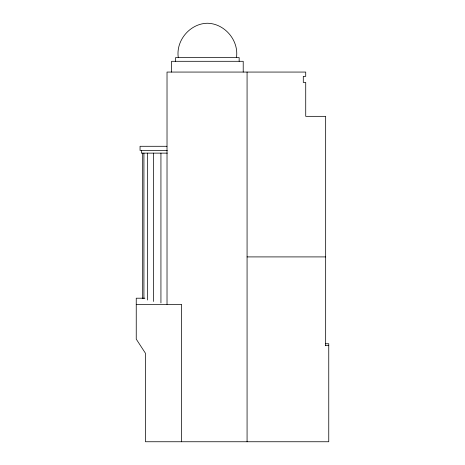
<?xml version="1.0" encoding="UTF-8"?>
<svg xmlns="http://www.w3.org/2000/svg" width="465" height="465" viewBox="0 0 465 465"><rect width="100%" height="100%" fill="white"/><g stroke="black" fill="none" stroke-linecap="round" stroke-linejoin="round"><path stroke-width="0.7" d="M236.464 57.561C239.045 40.461 224.671 23.506 207.378 23.25C190.086 23.506 175.706 40.461 178.287 57.561M166.883 146.289L140.058 146.289L140.058 150.428L167.29 150.428M167.29 153.13L141.36 153.13L141.36 150.428M247.072 256.907L325.663 256.907M144.882 298.204L136.245 298.204L136.245 339.113L145.435 353.249L145.435 441.75L328.755 441.75L328.755 343.745L325.314 343.745M136.245 304.372L181.606 304.372L181.606 441.75M325.663 345.466L328.755 345.466M325.663 345.751L325.663 116.337L305.726 116.337L305.726 82.445L303.29 82.445L303.29 76.353L305.726 76.353L305.726 72.063L167.022 72.063L167.022 304.372M247.072 72.063L247.072 441.75M243.212 72.063L243.212 61.299L171.539 61.299L171.539 72.063M239.15 61.299L239.15 57.561L175.601 57.561L175.601 61.299M160.937 153.13L160.937 302.924M153.38 153.13L153.38 301.477M147.579 153.13L147.579 300.03M143.929 153.13L143.929 298.582M142.685 153.13L142.685 298.582"/></g></svg>
